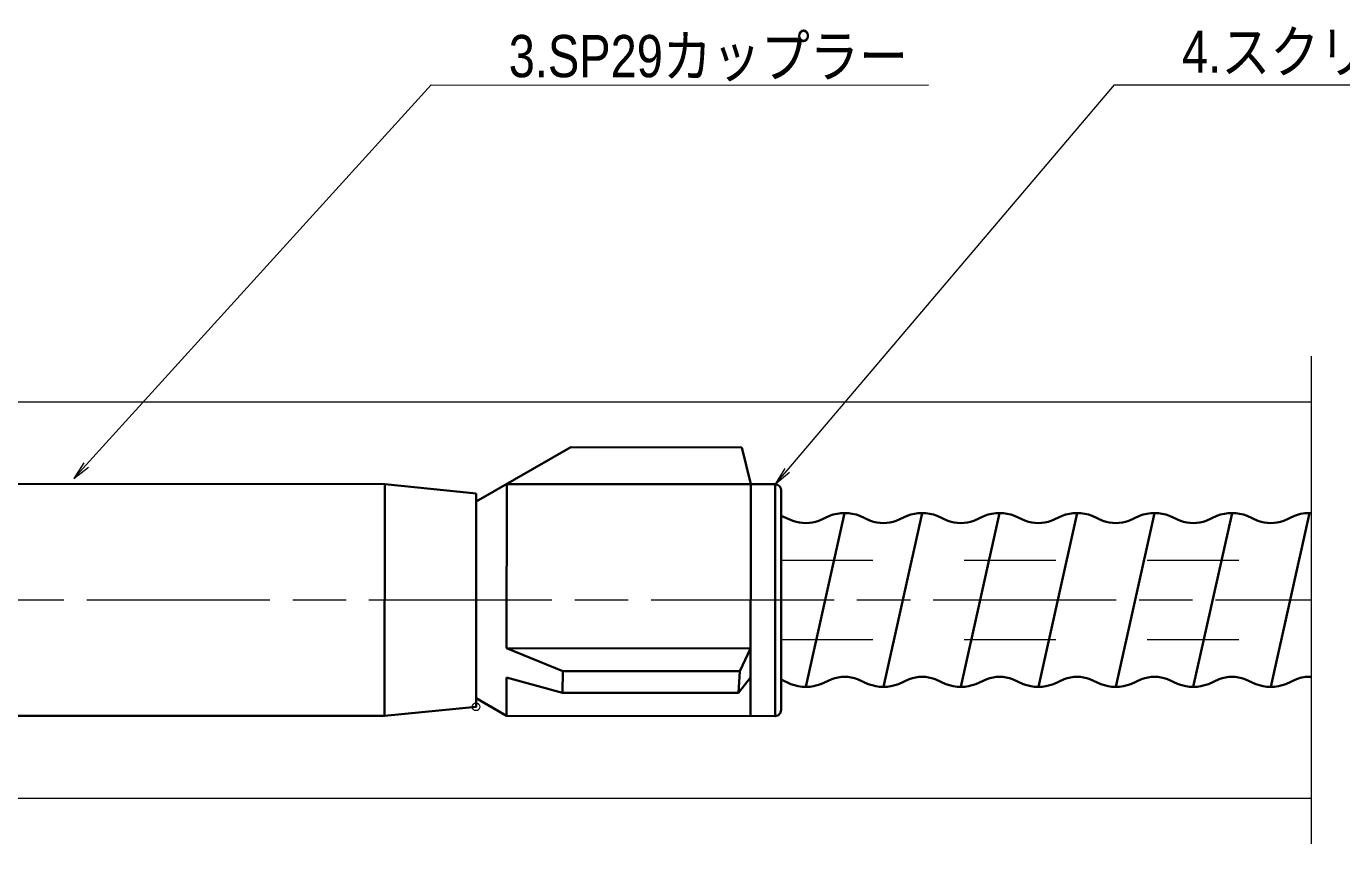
# Model space of a CAD drawing. Units: millimetres at full size, sheet at 1:2.5; details may follow other scales. Extents: x 1811 to 3491, y 1000 to 2202.
# Drawn here: x 2549.4 to 2765, y 1787.7 to 1921.7 of the extents above; entities that cross this region are included whole.
import ezdxf
from ezdxf.enums import TextEntityAlignment as Align

# ---------------------------------------------------------------- set-up
doc = ezdxf.new("R2010")
doc.units = ezdxf.units.MM
doc.header["$LTSCALE"] = 2.5
doc.header["$PDMODE"] = 32
doc.header["$PDSIZE"] = 1.25
doc.linetypes.add('CHAIN', pattern=[18.5, 12, -1.5, 3.5, -1.5])
doc.linetypes.add('DASHED_SPACED', pattern=[12, 6, -6])
for name, color, linetype, lineweight in [('1 外形線', 7, 'Continuous', 35), ('2 細い実線', 3, 'Continuous', 20), ('3 隠れ線', 2, 'DASHED_SPACED', 13), ('4 中心線', 1, 'CHAIN', 15), ('6 寸法線', 4, 'Continuous', 13), ('DEFPOINTS_2', 7, 'Continuous', 13)]:
    doc.layers.add(name, color=color, linetype=linetype, lineweight=lineweight)
doc.layers.add('9文字', color=7, linetype='Continuous')
doc.styles.add('ＭＳ Ｐゴシック', font='')
doc.styles.get('ＭＳ Ｐゴシック').set_extended_font_data('MS PGothic')

# ---------------------------------------------------------------- blocks, each defined once
blk = doc.blocks.new('open_arrow')
at = {"color": 0, "linetype": 'Continuous', "lineweight": -2}
blk.add_lwpolyline([(7.5, 1.25), (0, 0), (7.5, -1.25)], dxfattribs=at)

msp = doc.modelspace()

# ---------------------------------------------------------------- linework, layer by layer
at = {"layer": '1 外形線'}
for p, q in [((2638.68, 1852.659), (2623.191, 1843.735)), ((2666.699, 1852.633), (2638.68, 1852.659)), ((2668.193, 1846.581), (2666.699, 1852.633)), ((2608.185, 1846.601), (2524.185, 1846.639)), ((2608.185, 1846.601), (2608.167, 1808.601)), ((2623.184, 1845.094), (2608.185, 1846.601)), ((2628.169, 1819.704), (2628.193, 1846.617)), ((2628.193, 1846.617), (2672.193, 1846.577)), ((2668.159, 1808.581), (2668.193, 1846.581)), ((2672.159, 1808.577), (2672.193, 1846.577)), ((2623.161, 1811.508), (2623.191, 1843.735)), ((2623.168, 1810.094), (2623.184, 1845.094)), ((2623.176, 1843.735), (2623.176, 1811.508)), ((2623.176, 1843.707), (2623.176, 1811.481)), ((2623.176, 1811.621), (2623.176, 1843.621)), ((2673.16, 1809.576), (2673.192, 1845.576)), ((2675.108, 1840.605), (2673.176, 1841.421)), ((2677.223, 1813.37), (2683.573, 1841.87)), ((2681.106, 1841.421), (2679.337, 1840.605)), ((2687.808, 1840.605), (2686.039, 1841.421)), ((2689.923, 1813.37), (2696.273, 1841.87)), ((2693.806, 1841.421), (2692.037, 1840.605)), ((2700.508, 1840.605), (2698.74, 1841.421)), ((2702.623, 1813.37), (2708.973, 1841.87)), ((2706.506, 1841.421), (2704.737, 1840.605)), ((2713.208, 1840.605), (2711.44, 1841.421)), ((2715.323, 1813.37), (2721.673, 1841.87)), ((2719.206, 1841.421), (2717.437, 1840.605)), ((2725.908, 1840.605), (2724.14, 1841.421)), ((2728.023, 1813.37), (2734.373, 1841.87)), ((2731.906, 1841.421), (2730.137, 1840.605)), ((2738.608, 1840.605), (2736.84, 1841.421)), ((2740.723, 1813.37), (2747.073, 1841.87)), ((2744.606, 1841.421), (2742.837, 1840.605)), ((2751.308, 1840.605), (2749.54, 1841.421)), ((2753.423, 1813.37), (2759.773, 1841.87)), ((2757.306, 1841.421), (2755.537, 1840.605)), ((2623.176, 1827.194), (2623.177, 1827.191)), ((2628.169, 1819.704), (2668.169, 1819.667)), ((2628.169, 1819.704), (2637.354, 1815.941)), ((2666.398, 1815.914), (2668.169, 1819.667)), ((2637.354, 1815.941), (2637.351, 1812.408)), ((2637.354, 1815.941), (2666.398, 1815.914)), ((2666.398, 1815.914), (2666.162, 1812.382)), ((2628.159, 1808.617), (2628.165, 1814.899)), ((2637.351, 1812.408), (2628.165, 1814.899)), ((2666.162, 1812.382), (2668.165, 1814.883)), ((2673.176, 1814.385), (2673.173, 1814.386)), ((2673.173, 1814.386), (2673.176, 1814.363)), ((2673.173, 1814.386), (2673.176, 1814.38)), ((2674.756, 1813.819), (2673.176, 1814.548)), ((2681.458, 1814.635), (2679.69, 1813.819)), ((2687.456, 1813.819), (2685.687, 1814.635)), ((2694.158, 1814.635), (2692.39, 1813.819)), ((2700.156, 1813.819), (2698.387, 1814.635)), ((2706.858, 1814.635), (2705.09, 1813.819)), ((2712.856, 1813.819), (2711.087, 1814.635)), ((2719.558, 1814.635), (2717.79, 1813.819)), ((2725.556, 1813.819), (2723.787, 1814.635)), ((2732.259, 1814.635), (2730.49, 1813.819)), ((2738.256, 1813.819), (2736.487, 1814.635)), ((2744.959, 1814.635), (2743.19, 1813.819)), ((2750.956, 1813.819), (2749.187, 1814.635)), ((2757.659, 1814.635), (2755.89, 1813.819)), ((2628.159, 1808.617), (2623.161, 1811.508)), ((2666.162, 1812.382), (2637.351, 1812.408)), ((2608.167, 1808.601), (2623.168, 1810.094)), ((2524.167, 1808.639), (2608.167, 1808.601)), ((2628.159, 1808.617), (2672.159, 1808.577))]:
    msp.add_line(p, q, dxfattribs=at)
for centre, radius, start, end in [((2672.192, 1845.577), 1, 359.94789, 89.94789), ((2683.573, 1834.87), 7, 69.36613, 110.63387), ((2696.273, 1834.87), 7, 69.36613, 110.63387), ((2708.973, 1834.87), 7, 69.36613, 110.63387), ((2721.673, 1834.87), 7, 69.36613, 110.63387), ((2734.373, 1834.87), 7, 69.36613, 110.63387), ((2747.073, 1834.87), 7, 69.36613, 110.63387), ((2759.773, 1834.87), 7, 87.7497, 110.63387), ((2677.223, 1846.22), 6, 249.36383, 290.63395), ((2689.923, 1846.22), 6, 249.36383, 290.63395), ((2702.623, 1846.22), 6, 249.36383, 290.63395), ((2715.323, 1846.22), 6, 249.36383, 290.63395), ((2728.023, 1846.22), 6, 249.36383, 290.63395), ((2740.723, 1846.22), 6, 249.36383, 290.63395), ((2753.423, 1846.22), 6, 249.36383, 290.63395), ((2677.223, 1820.37), 7, 249.36613, 290.63387), ((2683.573, 1809.02), 6, 69.36605, 110.62698), ((2689.923, 1820.37), 7, 249.36613, 290.63387), ((2696.273, 1809.02), 6, 69.36605, 110.63008), ((2702.623, 1820.37), 7, 249.36613, 290.63387), ((2708.973, 1809.02), 6, 69.36605, 110.63008), ((2715.323, 1820.37), 7, 249.36613, 290.63387), ((2721.673, 1809.02), 6, 69.36605, 110.63008), ((2728.023, 1820.37), 7, 249.36613, 290.63387), ((2734.373, 1809.02), 6, 69.36605, 110.63008), ((2740.723, 1820.37), 7, 249.36613, 290.63387), ((2747.073, 1809.02), 6, 69.36605, 110.63008), ((2753.423, 1820.37), 7, 249.36613, 290.63387), ((2759.773, 1809.02), 6, 87.37436, 110.63008), ((2672.16, 1809.577), 1, 269.94789, 359.94789)]:
    msp.add_arc(centre, radius, start, end, dxfattribs=at)
at = {"layer": '2 細い実線'}
for p, q in [((2760.048, 1867.581), (2760.048, 1787.654)), ((2395.581, 1860.12), (2760.048, 1860.12)), ((2395.581, 1795.12), (2760.048, 1795.12))]:
    msp.add_line(p, q, dxfattribs=at)
at = {"layer": '3 隠れ線'}
for p, q in [((2673.182, 1834.121), (2760.048, 1834.121)), ((2673.17, 1821.121), (2760.048, 1821.121))]:
    msp.add_line(p, q, dxfattribs=at)
msp.add_arc((2670.717, 1834.779), 7, 69.36613, 69.43263, dxfattribs=at)
at = {"layer": '4 中心線'}
msp.add_line((2281.849, 1827.62), (2760.048, 1827.621), dxfattribs=at)
at = {"layer": '6 寸法線'}
for points in [[(2557.22, 1847.525), (2559.236, 1849.746), (2615.778, 1912.051), (2697.332, 1912.025)], [(2672.193, 1846.577), (2674.135, 1848.864), (2727.781, 1912.051), (2843.177, 1912.051)]]:
    msp.add_lwpolyline(points, dxfattribs=at)
at = {"layer": 'DEFPOINTS_2'}
msp.add_point((2623.168, 1810.094), dxfattribs=at)

# ---------------------------------------------------------------- block references
at = {"layer": '6 寸法線', "xscale": 0.4, "yscale": 0.4}
for p, rotation in [((2557.22, 1847.525), 47.8), ((2672.193, 1846.577), 49.7)]:
    msp.add_blockref('open_arrow', p, dxfattribs=dict(at, rotation=rotation))

# ---------------------------------------------------------------- texts
at = {"layer": '9文字', "style": 'ＭＳ Ｐゴシック', "width": 0.85}
for s, p in [('3.SP29カップラー', (2693.942, 1916.778)), ('4.スクリューセントライザー', (2841.683, 1917.501))]:
    msp.add_text(s, height=6.928, dxfattribs=at).set_placement(p, align=Align.MIDDLE_RIGHT)

doc.saveas('drawing.dxf')
